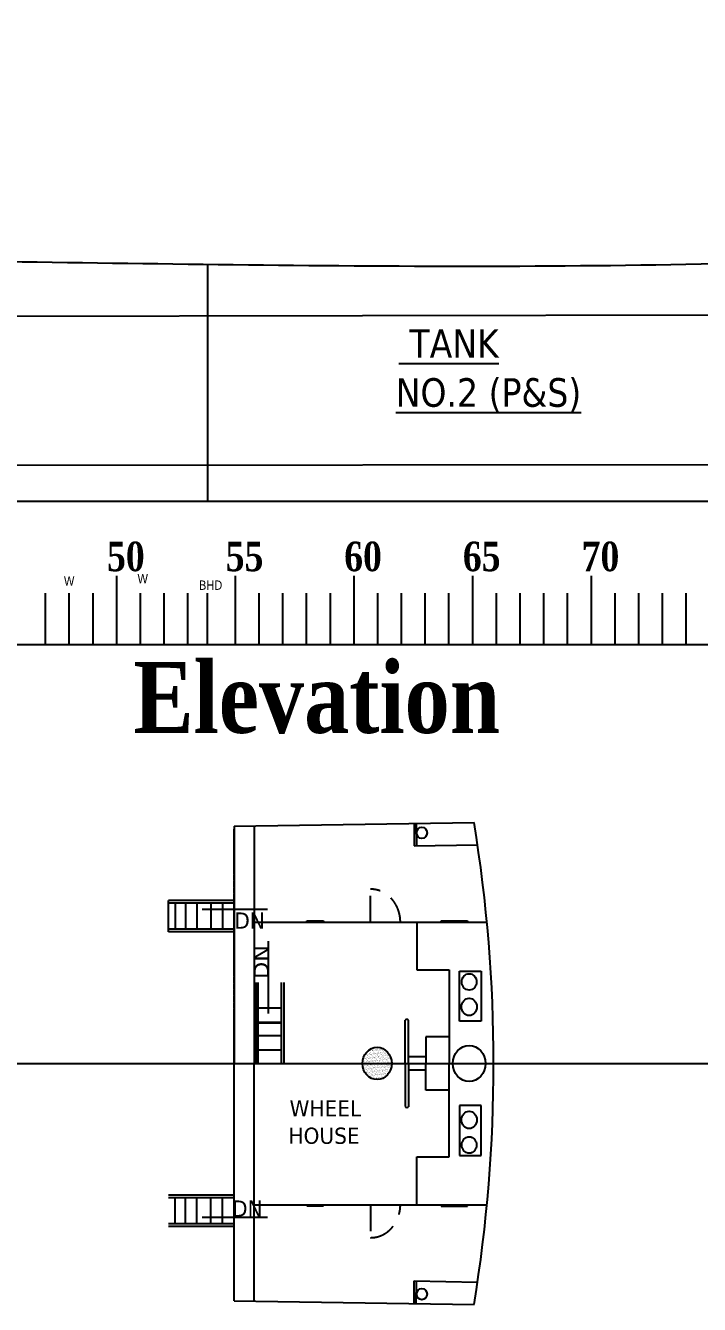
# Model space of a CAD drawing. Header units: millimetres. Extents: x 59105 to 143199, y 20969 to 98906.
# Drawn here: x 91502 to 107720, y 56239 to 87009 of the extents above; entities that cross this region are included whole.
import ezdxf

# ---------------------------------------------------------------- set-up
doc = ezdxf.new("R2010")
doc.units = ezdxf.units.MM
doc.header["$MEASUREMENT"] = 0
doc.linetypes.add('HIDDEN', pattern=[9.525, 6.35, -3.175])
doc.linetypes.add('HIDDEN2', pattern=[4.7625, 3.175, -1.5875])
doc.layers.add('Layer1', color=7, linetype='Continuous')
doc.layers.add('Layer2', color=7, linetype='HIDDEN')
doc.styles.add('MtXpl_Times_New_Roma_1', font='timesbd.ttf')
doc.styles.add('MtXpl_Verdana', font='verdana.ttf')
doc.styles.get("Standard").update_dxf_attribs({"font": 'arial.ttf'})

msp = doc.modelspace()

# ---------------------------------------------------------------- hatches: boundary and pattern name
at = {"layer": 'Layer1', "lineweight": -2, "ltscale": 100}
h = msp.add_hatch(color=0, dxfattribs=at)
h.paths.add_polyline_path([(96518, 65896), (96499, 65896), (96499, 65519), (96518, 65519)])
h.paths.add_polyline_path([(96518, 65519), (96499, 65519), (96499, 65271), (96518, 65271)])
h.paths.add_polyline_path([(96518, 65961), (96499, 65961), (96499, 65896), (96518, 65896)])
h.paths.add_polyline_path([(96518, 65271), (96499, 65271), (96499, 65206), (96518, 65206)])
h = msp.add_hatch(dxfattribs=at)
h.set_pattern_fill('AR-SAND', color=0, scale=1.198658, style=0)
h.set_pattern_definition([(40.344503, (-126954.993, 76889.01), (-1.881338, 63.700775), [0, -47.253375, 0, -52.84917, 0, -50.517589]), (8.29155, (-126954.99, 76889.01), (52.855536, 93.30012), [0, -24.536803, 0, -40.994414, 0, -15.709538]), (324.808153, (-126991.73, 76889.01), (93.005918, 0.18706), [0, -15.410919, 0, -55.479309, 0, -72.43132]), (314.592146, (-126991.73, 76889.01), (89.779967, 29.01591), [0, -7.841001, 0, -37.009523, 0, -42.341404])])
edge = h.paths.add_edge_path()
edge.add_ellipse((99962, 62037), major_axis=(0, 389), ratio=0.903378, start_angle=0, end_angle=360)
h = msp.add_hatch(color=0, dxfattribs=at)
h.paths.add_polyline_path([(96518, 58179), (96499, 58179), (96499, 58555), (96518, 58555)])
h.paths.add_polyline_path([(96518, 58555), (96499, 58555), (96499, 58803), (96518, 58803)])
h.paths.add_polyline_path([(96518, 58114), (96499, 58114), (96499, 58179), (96518, 58179)])
h.paths.add_polyline_path([(96518, 58803), (96499, 58803), (96499, 58869), (96518, 58869)])

# ---------------------------------------------------------------- linework, layer by layer
at = {"color": 0, "lineweight": -2}
msp.add_line((62919, 72119), (136884, 72119), dxfattribs=at)
at = {"color": 0, "lineweight": -2, "ltscale": 100}
for p, q in [((96518, 67748), (102296, 67836)), ((96518, 67748), (96518, 62037)), ((97005, 67748), (97005, 62037)), ((96518, 56327), (96518, 62037)), ((97005, 56327), (97005, 62037)), ((96518, 56327), (102296, 56239))]:
    msp.add_line(p, q, dxfattribs=at)
at = {"color": 0, "linetype": 'HIDDEN2', "lineweight": -2}
msp.add_line((96518, 56397), (96518, 67678), dxfattribs=at)
msp.add_line((60577, 62037), (138733, 62037))
at = {"color": 0, "lineweight": -2, "ltscale": 100}
msp.add_ellipse((73360, 62037), major_axis=(0, 32551), ratio=0.903378, start_param=4.533296, end_param=4.891482, dxfattribs=at)
msp.add_open_spline([(62825, 87009), (62830, 85512), (62911, 84019), (62812, 80920), (65142, 78554), (69303, 77036), (71109, 76342), (72843, 75890), (75219, 75563), (93618, 75563), (112016, 75563), (130415, 75563), (130633, 75562), (130853, 75579), (131247, 75644), (131421, 75685), (131677, 75768), (131761, 75798), (131885, 75850), (131927, 75868), (132008, 75905), (132049, 75925), (132129, 75966), (132169, 75987), (132265, 76042), (132321, 76076), (132435, 76151), (132492, 76192), (132576, 76258), (132604, 76280), (132659, 76326), (132685, 76350), (132749, 76409), (132786, 76444), (132939, 76602), (133046, 76734), (133193, 76944), (133239, 77017), (133303, 77123), (133322, 77156), (133398, 77292), (133452, 77397), (133527, 77558), (133552, 77613), (133639, 77814), (133698, 77965), (133782, 78193), (133810, 78269), (133850, 78383), (133864, 78422), (133890, 78498), (133904, 78536), (134042, 78935), (134163, 79296), (134340, 79838), (134399, 80019), (134485, 80291), (134514, 80382), (134900, 81603), (135238, 82743), (135768, 84444), (135948, 85010), (136230, 85853), (136327, 86133), (136469, 86535), (136513, 86658), (136558, 86781)], degree=3, knots=[0, 0, 0, 0, 3670.526837, 4586.107178, 8044.060572, 11899.904344, 15317.296453, 18668.44851, 18668.44851, 18668.44851, 18669.44851, 18669.44851, 18669.44851, 19216.196281, 19216.196281, 19656.278089, 19656.278089, 19876.318993, 19876.318993, 19986.339445, 19986.339445, 20096.359897, 20096.359897, 20206.380349, 20206.380349, 20365.163906, 20365.163906, 20535.664751, 20535.664751, 20620.915174, 20620.915174, 20706.165596, 20706.165596, 20827.738057, 20827.738057, 21222.855369, 21222.855369, 21420.414024, 21420.414024, 21508.03899, 21508.03899, 21778.099881, 21778.099881, 21913.130327, 21913.130327, 22277.803396, 22277.803396, 22460.13993, 22460.13993, 22551.308197, 22551.308197, 22642.476465, 22642.476465, 23501.280818, 23501.280818, 23930.682995, 23930.682995, 24145.384084, 24145.384084, 26819.424213, 26819.424213, 28156.444278, 28156.444278, 28824.95431, 28824.95431, 29120.817469, 29120.817469, 29120.817469, 29120.817469])
at = {"color": 0, "lineweight": -2}
msp.add_open_spline([(62880, 81894), (70067, 81572), (77984, 81494), (89772, 81359), (98679, 81199), (108367, 81215), (119812, 81805), (127381, 82320), (135259, 82586)], degree=3, knots=[410.839485, 410.839485, 410.839485, 410.839485, 21695.846445, 25358.059581, 37565.564867, 49772.722277, 55880.986431, 73666.172613, 73666.172613, 73666.172613, 73666.172613], dxfattribs=at)
at = {"layer": 'Layer1', "color": 0, "lineweight": -2, "ltscale": 100}
for p, q in [((95877, 81266), (95878, 75566)), ((60270, 79966), (134423, 80095)), ((82342, 76423), (132755, 76473)), ((74861, 75566), (128426, 75566)), ((93696, 72119), (93696, 73770)), ((96552, 72119), (96552, 73770)), ((99408, 72119), (99408, 73770)), ((102263, 72119), (102263, 73770)), ((105119, 72119), (105119, 73770)), ((91983, 72119), (91983, 73356)), ((92554, 72119), (92554, 73356)), ((93125, 72119), (93125, 73356)), ((94268, 72119), (94268, 73356)), ((94839, 72119), (94839, 73356)), ((95410, 72119), (95410, 73356)), ((95874, 73353), (95874, 72113)), ((97123, 72119), (97123, 73356)), ((97694, 72119), (97694, 73356)), ((98265, 72119), (98265, 73356)), ((98837, 72119), (98837, 73356)), ((99979, 72119), (99979, 73356)), ((100550, 72119), (100550, 73356)), ((101121, 72119), (101121, 73356)), ((101692, 72119), (101692, 73356)), ((102834, 72119), (102834, 73356)), ((103406, 72119), (103406, 73356)), ((103977, 72119), (103977, 73356)), ((104548, 72119), (104548, 73356)), ((105690, 72119), (105690, 73356)), ((106261, 72119), (106261, 73356)), ((106832, 72119), (106832, 73356)), ((107403, 72119), (107403, 73356)), ((100855, 67814), (100855, 67271)), ((100903, 67815), (100911, 67272)), ((100855, 67271), (102380, 67297)), ((96518, 65961), (94941, 65961)), ((94941, 65206), (94941, 65961)), ((96518, 65896), (94941, 65896)), ((95099, 65896), (95099, 65271)), ((95354, 65896), (95354, 65271)), ((95626, 65896), (95626, 65271)), ((95963, 65896), (95963, 65271)), ((96243, 65896), (96243, 65271)), ((96382, 65742), (95752, 65742)), ((97322, 65742), (96382, 65742)), ((96518, 65271), (94941, 65271)), ((97005, 65436), (102605, 65436)), ((98273, 65436), (98273, 65465)), ((98273, 65465), (98669, 65465)), ((98669, 65465), (98669, 65436)), ((100922, 65436), (100922, 64286)), ((101502, 65436), (101502, 65470)), ((101502, 65470), (102136, 65470)), ((102136, 65470), (102136, 65436)), ((96518, 65206), (94941, 65206)), ((97338, 64977), (97338, 63936)), ((100922, 64286), (101694, 64286)), ((101694, 64286), (101694, 62037)), ((101943, 64255), (102469, 64255)), ((101943, 63052), (101943, 64255)), ((102469, 64255), (102469, 63052)), ((97040, 63983), (97040, 62037)), ((97099, 62037), (97099, 63983)), ((97338, 63936), (97338, 63239)), ((97663, 62037), (97663, 63983)), ((97722, 62037), (97722, 63983)), ((97040, 63622), (97040, 62037)), ((97663, 63367), (97099, 63367)), ((97663, 63022), (97099, 63022)), ((97663, 63010), (97099, 63010)), ((100635, 62037), (100635, 63077)), ((100720, 62037), (100720, 63078)), ((102469, 63052), (101943, 63052)), ((97663, 62700), (97099, 62700)), ((101694, 62677), (101137, 62677)), ((101137, 62677), (101137, 62037)), ((97663, 62355), (97099, 62355)), ((101137, 62196), (100720, 62196)), ((100635, 62037), (100635, 60998)), ((100720, 62037), (100720, 60997)), ((101137, 61879), (100720, 61879)), ((101137, 61398), (101137, 62037)), ((101694, 59789), (101694, 62037)), ((101694, 61398), (101137, 61398)), ((102469, 61023), (101943, 61023)), ((101943, 61023), (101943, 59820)), ((102469, 59820), (102469, 61023)), ((100922, 58639), (100922, 59789)), ((100922, 59789), (101694, 59789)), ((101943, 59820), (102469, 59820)), ((96518, 58869), (94941, 58869)), ((96518, 58803), (94941, 58803)), ((95099, 58179), (95099, 58803)), ((95354, 58179), (95354, 58803)), ((95626, 58179), (95626, 58803)), ((95963, 58179), (95963, 58803)), ((96243, 58179), (96243, 58803)), ((97005, 58639), (102605, 58639)), ((98273, 58639), (98273, 58610)), ((98273, 58610), (98669, 58610)), ((98669, 58610), (98669, 58639)), ((101502, 58639), (101502, 58604)), ((101502, 58604), (102136, 58604)), ((102136, 58604), (102136, 58639)), ((96518, 58179), (94941, 58179)), ((96382, 58333), (95752, 58333)), ((97322, 58333), (96382, 58333)), ((96518, 58114), (94941, 58114)), ((100855, 56261), (100855, 56803)), ((100855, 56803), (102380, 56778)), ((100903, 56260), (100911, 56802))]:
    msp.add_line(p, q, dxfattribs=at)
for centre, major_axis, start_param, end_param in [((101040, 67586), (0, 137), 1.570796326793393, 7.853981633972979), ((102178, 63999), (0, 198), 1.570796326795726, 7.853981633975312), ((102178, 63397), (0, 207), 1.570796326795227, 7.853981633974813), ((100678, 63027), (0, 68.8), -0.738992, 0.755799), ((102178, 62037), (0, 434), 1.570796326794641, 7.853981633974227), ((99962, 62037), (0, 389), 1.570796326794789, 7.853981633974374), ((100678, 61048), (0, 68.8), 2.385794, 3.880585), ((102178, 60678), (0, 207), 1.570796326795233, 7.853981633974819), ((102178, 60076), (0, 198), 1.570796326794188, 7.853981633973774), ((101040, 56489), (0, 137), 1.570796326793978, 7.853981633973564)]:
    msp.add_ellipse(centre, major_axis=major_axis, ratio=0.903378, start_param=start_param, end_param=end_param, dxfattribs=at)
at = {"layer": 'Layer2', "color": 0, "lineweight": -2, "ltscale": 100}
for p, q in [((99805, 65436), (99805, 66230)), ((99805, 58639), (99805, 57845))]:
    msp.add_line(p, q, dxfattribs=at)
for centre, start_param, end_param in [((99805, 65436), 4.712389, 6.283185), ((99805, 58639), 3.141593, 4.712389)]:
    msp.add_ellipse(centre, major_axis=(0, 794), ratio=0.903378, start_param=start_param, end_param=end_param, dxfattribs=at)

# ---------------------------------------------------------------- texts
at = {"color": 0, "style": 'MtXpl_Times_New_Roma_1', "width": 0.844103}
for s, height, p in [('50', 711.3, (93462, 73881)), ('55', 711.3, (96318, 73881)), ('60', 711.3, (99170, 73881)), ('65', 711.3, (102026, 73881)), ('70', 711.3, (104885, 73881)), ('Elevation', 1707.1, (94095, 69990))]:
    msp.add_text(s, height=height, dxfattribs=at).set_placement(p)
at = {"layer": 'Layer1', "color": 0, "style": 'MtXpl_Verdana', "width": 0.844103}
for s, height, p in [('%%U TANK', 688.3, (100487, 79015)), ('%%UNO.2 (P&S)', 688.26, (100409, 77837))]:
    msp.add_text(s, height=height, dxfattribs=at).set_placement(p)
at = {"layer": 'Layer1', "color": 0, "width": 0.844103}
for s, height, p in [('W', 226, (92425, 73534)), ('W', 226, (94196, 73590)), ('BHD', 225.5, (95674, 73432))]:
    msp.add_text(s, height=height, dxfattribs=at).set_placement(p)
at = {"layer": 'Layer1', "color": 0, "lineweight": -2, "style": 'MtXpl_Verdana', "width": 0.903378}
for s, p in [('DN', (96526, 65280)), ('WHEEL', (97855, 60762)), ('HOUSE', (97829, 60103)), ('DN', (96471, 58350))]:
    msp.add_text(s, height=390.5, dxfattribs=at).set_placement(p)
at = {"layer": 'Layer1', "color": 0, "lineweight": -2, "style": 'MtXpl_Verdana', "width": 1.106957}
msp.add_text('DN', height=352.7, rotation=90, dxfattribs=at).set_placement((97352, 64071))

doc.saveas('drawing.dxf')
